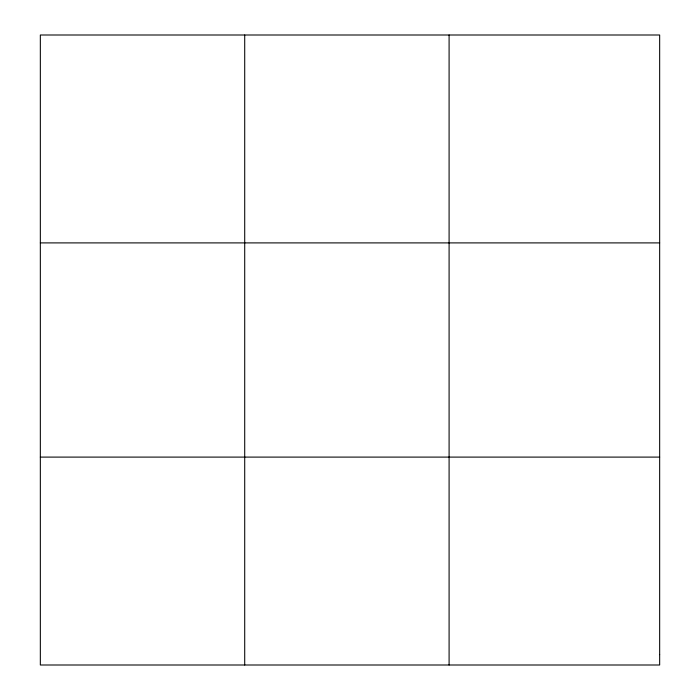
<?xml version="1.0" encoding="UTF-8"?>
<svg xmlns="http://www.w3.org/2000/svg" width="700" height="700" viewBox="0 0 700 700"><rect width="100%" height="100%" fill="white"/><g stroke="black" fill="none" stroke-linecap="round" stroke-linejoin="round"><path stroke-width="1.05" d="M244.711 665L244.711 35M449.094 665L449.094 35M40.337 242.9L659.663 242.9M40.337 457.1L659.663 457.1M659.663 654.605L659.663 665L40.337 665L40.337 35L659.663 35L659.663 654.605"/></g></svg>
